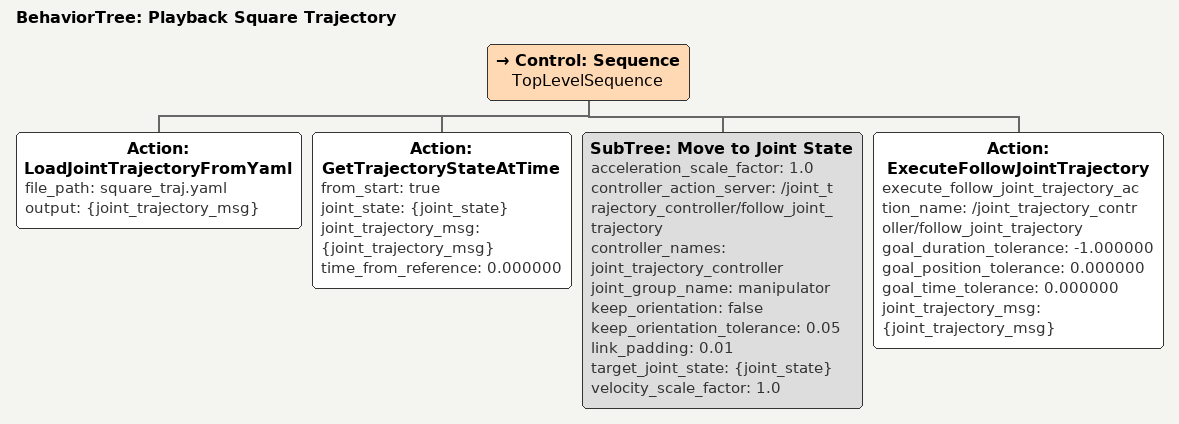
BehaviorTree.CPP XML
<?xml version='1.0' encoding='utf-8'?>
<root BTCPP_format="4" main_tree_to_execute="Playback Square Trajectory">
  <BehaviorTree ID="Playback Square Trajectory" _description="Loads and plays a JointTrajectory of the end-effector moving in a square trajectory.">
    <Control ID="Sequence" name="TopLevelSequence">
      <Action ID="LoadJointTrajectoryFromYaml" file_path="square_traj.yaml" output="{joint_trajectory_msg}"/>
      <Action ID="GetTrajectoryStateAtTime" from_start="true" joint_state="{joint_state}" joint_trajectory_msg="{joint_trajectory_msg}" time_from_reference="0.000000"/>
      <SubTree ID="Move to Joint State" acceleration_scale_factor="1.0" controller_action_server="/joint_trajectory_controller/follow_joint_trajectory" controller_names="joint_trajectory_controller" joint_group_name="manipulator" keep_orientation="false" keep_orientation_tolerance="0.05" link_padding="0.01" target_joint_state="{joint_state}" velocity_scale_factor="1.0"/>
      <Action ID="ExecuteFollowJointTrajectory" execute_follow_joint_trajectory_action_name="/joint_trajectory_controller/follow_joint_trajectory" goal_duration_tolerance="-1.000000" goal_position_tolerance="0.000000" goal_time_tolerance="0.000000" joint_trajectory_msg="{joint_trajectory_msg}"/>
    </Control>
  </BehaviorTree>
</root>
